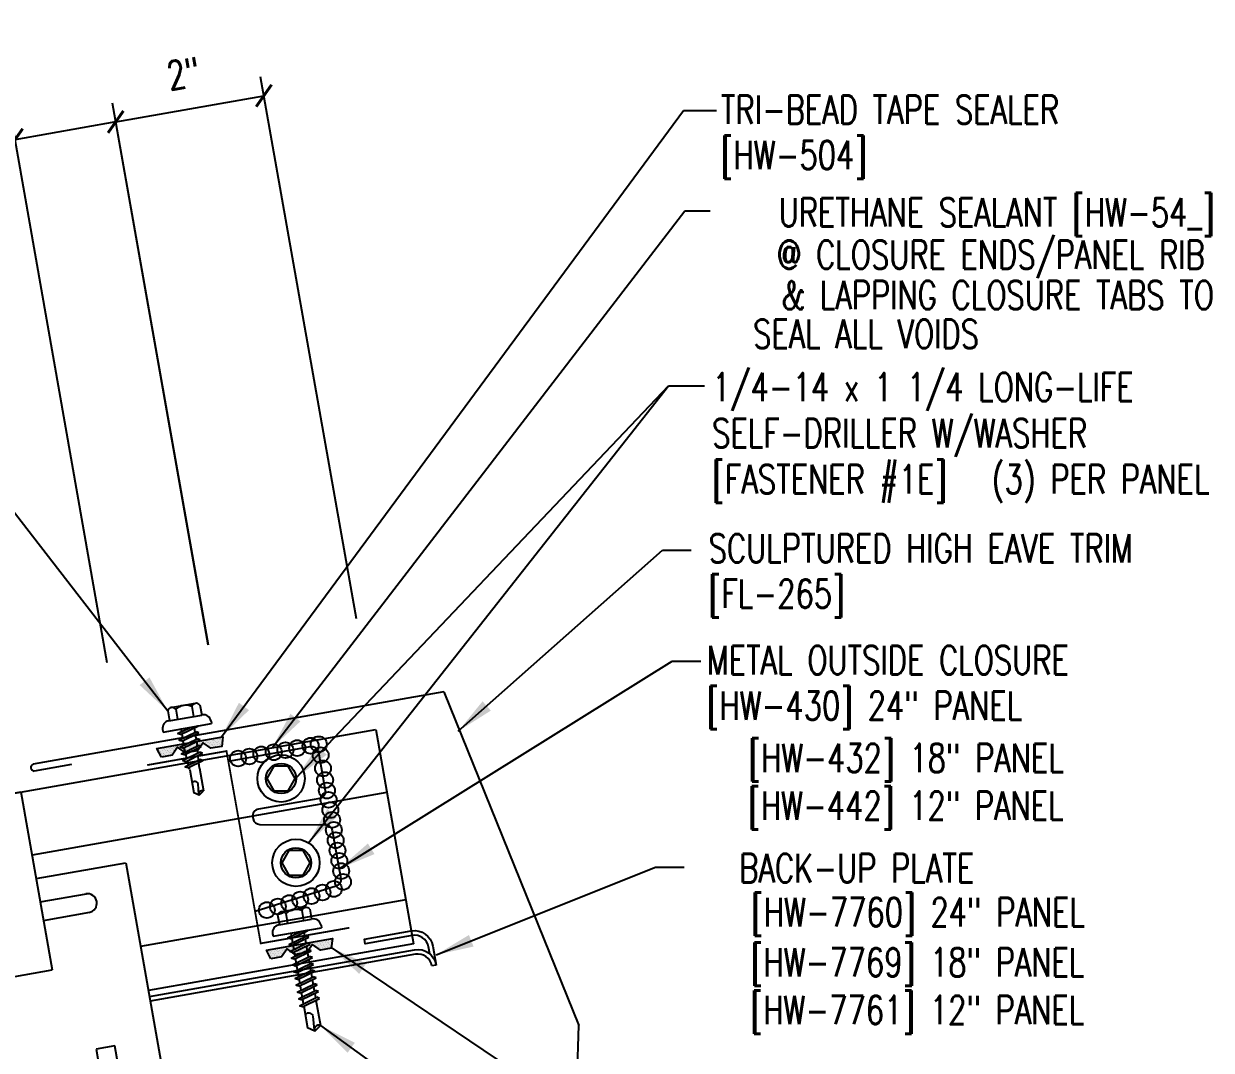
# Model space of a CAD drawing. Header units: inches. Extents: x 5 to 39, y 5.1 to 37.4.
# Drawn here: x 21.93 to 37.58, y 23.89 to 37.43 of the extents above; entities that cross this region are included whole.
import ezdxf
from ezdxf.enums import TextEntityAlignment as Align

# ---------------------------------------------------------------- set-up
doc = ezdxf.new("R2010")
doc.units = ezdxf.units.IN
doc.header["$MEASUREMENT"] = 0
for name, color, linetype in [('CLIP', 5, 'Continuous'), ('CLO', 3, 'Continuous'), ('DIM', 7, 'Continuous'), ('FASTENER', 9, 'Continuous'), ('PANEL', 11, 'Continuous'), ('STLA', 12, 'Continuous'), ('TAPE', 8, 'Continuous'), ('TEXT', 2, 'Continuous'), ('TRIM', 6, 'Continuous')]:
    doc.layers.add(name, color=color, linetype=linetype)
doc.styles.add('TEXT1', font='ROMANS.shx', dxfattribs={"width": 0.75, "height": 0.375})
doc.dimstyles.new('DETAIL', dxfattribs={"dimscale": 4, "dimtxt": 0.09375, "dimasz": 0.0625, "dimexe": 0.0625, "dimexo": 0.125, "dimgap": 0.0625, "dimtad": 1, "dimdec": 4, "dimzin": 3, "dimdsep": 46, "dimlunit": 4, "dimtxsty": 'TEXT1', "dimblk": 'ARCHTICK', "dimcen": 0.0625, "dimclrd": 7, "dimclre": 7, "dimclrt": 2, "dimadec": 0, "dimazin": 0, "dimtfac": 0.59375, "dimtdec": 4, "dimtmove": 0, "dimatfit": 3, "dimfxl": 0, "dimtolj": 1, "dimtzin": 3, "dimarcsym": 0})
doc.dimstyles.new('DETAIL$7', dxfattribs={"dimscale": 4, "dimtxt": 0.09375, "dimasz": 0.125, "dimexe": 0.0625, "dimexo": 0.125, "dimgap": 0.0625, "dimtad": 1, "dimdec": 4, "dimzin": 3, "dimdsep": 46, "dimlunit": 4, "dimtxsty": 'TEXT1', "dimblk": 'ARCHTICK', "dimcen": 0.0625, "dimclrd": 7, "dimclre": 7, "dimclrt": 2, "dimadec": 0, "dimazin": 0, "dimtfac": 0.59375, "dimtdec": 4, "dimtmove": 0, "dimatfit": 3, "dimfxl": 0, "dimfrac": 2, "dimtolj": 1, "dimtzin": 3, "dimarcsym": 0})

# ---------------------------------------------------------------- blocks, each defined once
blk = doc.blocks.new('*X4')
at = {"color": 0}
for p, q in [((-0.434, 0.135), (-0.434, 0.135)), ((-0.434, 0.123), (-0.434, 0.123)), ((-0.422, 0.141), (-0.422, 0.141)), ((-0.422, 0.129), (-0.422, 0.129)), ((-0.422, 0.117), (-0.422, 0.117)), ((-0.422, 0.105), (-0.422, 0.105)), ((-0.422, 0.094), (-0.422, 0.094)), ((-0.422, 0.082), (-0.422, 0.082)), ((-0.41, 0.135), (-0.41, 0.135)), ((-0.41, 0.123), (-0.41, 0.123)), ((-0.41, 0.111), (-0.41, 0.111)), ((-0.41, 0.1), (-0.41, 0.1)), ((-0.41, 0.088), (-0.41, 0.088)), ((-0.41, 0.076), (-0.41, 0.076)), ((-0.41, 0.064), (-0.41, 0.064)), ((-0.41, 0.053), (-0.41, 0.053)), ((-0.41, 0.041), (-0.41, 0.041)), ((-0.398, 0.141), (-0.398, 0.141)), ((-0.398, 0.129), (-0.398, 0.129)), ((-0.398, 0.117), (-0.398, 0.117)), ((-0.398, 0.105), (-0.398, 0.105)), ((-0.398, 0.094), (-0.398, 0.094)), ((-0.398, 0.082), (-0.398, 0.082)), ((-0.398, 0.07), (-0.398, 0.07)), ((-0.398, 0.059), (-0.398, 0.059)), ((-0.398, 0.047), (-0.398, 0.047)), ((-0.398, 0.035), (-0.398, 0.035)), ((-0.398, 0.023), (-0.398, 0.023)), ((-0.387, 0.135), (-0.387, 0.135)), ((-0.387, 0.123), (-0.387, 0.123)), ((-0.387, 0.111), (-0.387, 0.111)), ((-0.387, 0.1), (-0.387, 0.1)), ((-0.387, 0.088), (-0.387, 0.088)), ((-0.387, 0.076), (-0.387, 0.076)), ((-0.387, 0.064), (-0.387, 0.064)), ((-0.387, 0.053), (-0.387, 0.053)), ((-0.387, 0.041), (-0.387, 0.041)), ((-0.387, 0.029), (-0.387, 0.029)), ((-0.375, 0.141), (-0.375, 0.141)), ((-0.375, 0.129), (-0.375, 0.129)), ((-0.375, 0.117), (-0.375, 0.117)), ((-0.375, 0.105), (-0.375, 0.105)), ((-0.375, 0.094), (-0.375, 0.094)), ((-0.375, 0.082), (-0.375, 0.082)), ((-0.375, 0.07), (-0.375, 0.07)), ((-0.375, 0.059), (-0.375, 0.059)), ((-0.375, 0.047), (-0.375, 0.047)), ((-0.375, 0.035), (-0.375, 0.035)), ((-0.375, 0.023), (-0.375, 0.023)), ((-0.363, 0.135), (-0.363, 0.135)), ((-0.363, 0.123), (-0.363, 0.123)), ((-0.363, 0.111), (-0.363, 0.111)), ((-0.363, 0.1), (-0.363, 0.1)), ((-0.363, 0.088), (-0.363, 0.088)), ((-0.363, 0.076), (-0.363, 0.076)), ((-0.363, 0.064), (-0.363, 0.064)), ((-0.363, 0.053), (-0.363, 0.053)), ((-0.363, 0.041), (-0.363, 0.041)), ((-0.363, 0.029), (-0.363, 0.029)), ((-0.352, 0.141), (-0.352, 0.141)), ((-0.352, 0.129), (-0.352, 0.129)), ((-0.352, 0.117), (-0.352, 0.117)), ((-0.352, 0.105), (-0.352, 0.105)), ((-0.352, 0.094), (-0.352, 0.094)), ((-0.352, 0.082), (-0.352, 0.082)), ((-0.352, 0.07), (-0.352, 0.07)), ((-0.352, 0.059), (-0.352, 0.059)), ((-0.352, 0.047), (-0.352, 0.047)), ((-0.352, 0.035), (-0.352, 0.035)), ((-0.352, 0.023), (-0.352, 0.023)), ((-0.34, 0.135), (-0.34, 0.135)), ((-0.34, 0.123), (-0.34, 0.123)), ((-0.34, 0.111), (-0.34, 0.111)), ((-0.34, 0.1), (-0.34, 0.1)), ((-0.34, 0.088), (-0.34, 0.088)), ((-0.34, 0.076), (-0.34, 0.076)), ((-0.34, 0.064), (-0.34, 0.064)), ((-0.34, 0.053), (-0.34, 0.053)), ((-0.34, 0.041), (-0.34, 0.041)), ((-0.34, 0.029), (-0.34, 0.029)), ((-0.328, 0.141), (-0.328, 0.141)), ((-0.328, 0.129), (-0.328, 0.129)), ((-0.328, 0.117), (-0.328, 0.117)), ((-0.328, 0.105), (-0.328, 0.105)), ((-0.328, 0.094), (-0.328, 0.094)), ((-0.328, 0.082), (-0.328, 0.082)), ((-0.328, 0.07), (-0.328, 0.07)), ((-0.328, 0.059), (-0.328, 0.059)), ((-0.328, 0.047), (-0.328, 0.047)), ((-0.328, 0.035), (-0.328, 0.035)), ((-0.328, 0.023), (-0.328, 0.023)), ((-0.316, 0.135), (-0.316, 0.135)), ((-0.316, 0.123), (-0.316, 0.123)), ((-0.316, 0.111), (-0.316, 0.111)), ((-0.316, 0.1), (-0.316, 0.1)), ((-0.316, 0.088), (-0.316, 0.088)), ((-0.316, 0.076), (-0.316, 0.076)), ((-0.316, 0.064), (-0.316, 0.064)), ((-0.316, 0.053), (-0.316, 0.053)), ((-0.316, 0.041), (-0.316, 0.041)), ((-0.316, 0.029), (-0.316, 0.029)), ((-0.305, 0.141), (-0.305, 0.141)), ((-0.305, 0.129), (-0.305, 0.129)), ((-0.305, 0.117), (-0.305, 0.117)), ((-0.305, 0.105), (-0.305, 0.105)), ((-0.305, 0.094), (-0.305, 0.094)), ((-0.305, 0.082), (-0.305, 0.082)), ((-0.305, 0.07), (-0.305, 0.07)), ((-0.305, 0.059), (-0.305, 0.059)), ((-0.305, 0.047), (-0.305, 0.047)), ((-0.305, 0.035), (-0.305, 0.035)), ((-0.305, 0.023), (-0.305, 0.023)), ((-0.293, 0.135), (-0.293, 0.135)), ((-0.293, 0.123), (-0.293, 0.123)), ((-0.293, 0.111), (-0.293, 0.111)), ((-0.293, 0.1), (-0.293, 0.1)), ((-0.293, 0.088), (-0.293, 0.088)), ((-0.293, 0.076), (-0.293, 0.076)), ((-0.293, 0.064), (-0.293, 0.064)), ((-0.293, 0.053), (-0.293, 0.053)), ((-0.293, 0.041), (-0.293, 0.041)), ((-0.293, 0.029), (-0.293, 0.029)), ((-0.281, 0.141), (-0.281, 0.141)), ((-0.281, 0.129), (-0.281, 0.129)), ((-0.281, 0.117), (-0.281, 0.117)), ((-0.281, 0.105), (-0.281, 0.105)), ((-0.281, 0.094), (-0.281, 0.094)), ((-0.281, 0.082), (-0.281, 0.082)), ((-0.281, 0.07), (-0.281, 0.07)), ((-0.281, 0.059), (-0.281, 0.059)), ((-0.281, 0.047), (-0.281, 0.047)), ((-0.281, 0.035), (-0.281, 0.035)), ((-0.281, 0.023), (-0.281, 0.023)), ((-0.27, 0.135), (-0.27, 0.135)), ((-0.27, 0.123), (-0.27, 0.123)), ((-0.27, 0.111), (-0.27, 0.111)), ((-0.27, 0.1), (-0.27, 0.1)), ((-0.27, 0.088), (-0.27, 0.088)), ((-0.27, 0.076), (-0.27, 0.076)), ((-0.27, 0.064), (-0.27, 0.064)), ((-0.27, 0.053), (-0.27, 0.053)), ((-0.27, 0.041), (-0.27, 0.041)), ((-0.27, 0.029), (-0.27, 0.029)), ((-0.258, 0.141), (-0.258, 0.141)), ((-0.258, 0.129), (-0.258, 0.129)), ((-0.258, 0.117), (-0.258, 0.117)), ((-0.258, 0.105), (-0.258, 0.105)), ((-0.258, 0.094), (-0.258, 0.094)), ((-0.258, 0.082), (-0.258, 0.082)), ((-0.258, 0.07), (-0.258, 0.07)), ((-0.258, 0.059), (-0.258, 0.059)), ((-0.258, 0.047), (-0.258, 0.047)), ((-0.258, 0.035), (-0.258, 0.035)), ((-0.258, 0.023), (-0.258, 0.023)), ((-0.246, 0.135), (-0.246, 0.135)), ((-0.246, 0.123), (-0.246, 0.123)), ((-0.246, 0.111), (-0.246, 0.111)), ((-0.246, 0.1), (-0.246, 0.1)), ((-0.246, 0.088), (-0.246, 0.088)), ((-0.246, 0.076), (-0.246, 0.076)), ((-0.246, 0.064), (-0.246, 0.064)), ((-0.246, 0.053), (-0.246, 0.053)), ((-0.246, 0.041), (-0.246, 0.041)), ((-0.234, 0.141), (-0.234, 0.141)), ((-0.234, 0.129), (-0.234, 0.129)), ((-0.234, 0.117), (-0.234, 0.117)), ((-0.234, 0.105), (-0.234, 0.105)), ((-0.234, 0.094), (-0.234, 0.094)), ((-0.234, 0.082), (-0.234, 0.082)), ((-0.234, 0.07), (-0.234, 0.07)), ((-0.234, 0.059), (-0.234, 0.059)), ((-0.234, 0.047), (-0.234, 0.047)), ((-0.223, 0.135), (-0.223, 0.135)), ((-0.223, 0.123), (-0.223, 0.123)), ((-0.223, 0.111), (-0.223, 0.111)), ((-0.223, 0.1), (-0.223, 0.1)), ((-0.223, 0.088), (-0.223, 0.088)), ((-0.223, 0.076), (-0.223, 0.076)), ((-0.223, 0.064), (-0.223, 0.064)), ((-0.211, 0.141), (-0.211, 0.141)), ((-0.211, 0.129), (-0.211, 0.129)), ((-0.211, 0.117), (-0.211, 0.117)), ((-0.211, 0.105), (-0.211, 0.105)), ((-0.211, 0.094), (-0.211, 0.094)), ((-0.211, 0.082), (-0.211, 0.082)), ((-0.211, 0.07), (-0.211, 0.07)), ((-0.199, 0.135), (-0.199, 0.135)), ((-0.199, 0.123), (-0.199, 0.123)), ((-0.199, 0.111), (-0.199, 0.111)), ((-0.199, 0.1), (-0.199, 0.1)), ((-0.199, 0.088), (-0.199, 0.088)), ((-0.188, 0.141), (-0.188, 0.141)), ((-0.188, 0.129), (-0.188, 0.129)), ((-0.188, 0.117), (-0.188, 0.117)), ((-0.188, 0.105), (-0.188, 0.105)), ((-0.188, 0.094), (-0.188, 0.094)), ((-0.176, 0.135), (-0.176, 0.135)), ((-0.176, 0.123), (-0.176, 0.123)), ((-0.176, 0.111), (-0.176, 0.111)), ((-0.164, 0.141), (-0.164, 0.141)), ((-0.164, 0.129), (-0.164, 0.129)), ((-0.164, 0.117), (-0.164, 0.117)), ((-0.164, 0.105), (-0.164, 0.105)), ((-0.152, 0.135), (-0.152, 0.135)), ((-0.152, 0.123), (-0.152, 0.123)), ((-0.152, 0.111), (-0.152, 0.111)), ((-0.152, 0.1), (-0.152, 0.1)), ((-0.141, 0.141), (-0.141, 0.141)), ((-0.141, 0.129), (-0.141, 0.129)), ((-0.141, 0.117), (-0.141, 0.117)), ((-0.141, 0.105), (-0.141, 0.105)), ((-0.141, 0.094), (-0.141, 0.094)), ((-0.141, 0.082), (-0.141, 0.082)), ((-0.129, 0.135), (-0.129, 0.135)), ((-0.129, 0.123), (-0.129, 0.123)), ((-0.129, 0.111), (-0.129, 0.111)), ((-0.129, 0.1), (-0.129, 0.1)), ((-0.129, 0.088), (-0.129, 0.088)), ((-0.129, 0.076), (-0.129, 0.076)), ((-0.117, 0.141), (-0.117, 0.141)), ((-0.117, 0.129), (-0.117, 0.129)), ((-0.117, 0.117), (-0.117, 0.117)), ((-0.117, 0.105), (-0.117, 0.105)), ((-0.117, 0.094), (-0.117, 0.094)), ((-0.117, 0.082), (-0.117, 0.082)), ((-0.117, 0.07), (-0.117, 0.07)), ((-0.117, 0.059), (-0.117, 0.059)), ((-0.105, 0.135), (-0.105, 0.135)), ((-0.105, 0.123), (-0.105, 0.123)), ((-0.105, 0.111), (-0.105, 0.111)), ((-0.105, 0.1), (-0.105, 0.1)), ((-0.105, 0.088), (-0.105, 0.088)), ((-0.105, 0.076), (-0.105, 0.076)), ((-0.105, 0.064), (-0.105, 0.064)), ((-0.105, 0.053), (-0.105, 0.053)), ((-0.094, 0.141), (-0.094, 0.141)), ((-0.094, 0.129), (-0.094, 0.129)), ((-0.094, 0.117), (-0.094, 0.117)), ((-0.094, 0.105), (-0.094, 0.105)), ((-0.094, 0.094), (-0.094, 0.094)), ((-0.094, 0.082), (-0.094, 0.082)), ((-0.094, 0.07), (-0.094, 0.07)), ((-0.094, 0.059), (-0.094, 0.059)), ((-0.094, 0.047), (-0.094, 0.047)), ((-0.094, 0.035), (-0.094, 0.035)), ((-0.082, 0.135), (-0.082, 0.135)), ((-0.082, 0.123), (-0.082, 0.123)), ((-0.082, 0.111), (-0.082, 0.111)), ((-0.082, 0.1), (-0.082, 0.1)), ((-0.082, 0.088), (-0.082, 0.088)), ((-0.082, 0.076), (-0.082, 0.076)), ((-0.082, 0.064), (-0.082, 0.064)), ((-0.082, 0.053), (-0.082, 0.053)), ((-0.082, 0.041), (-0.082, 0.041)), ((-0.082, 0.029), (-0.082, 0.029)), ((-0.07, 0.141), (-0.07, 0.141)), ((-0.07, 0.129), (-0.07, 0.129)), ((-0.07, 0.117), (-0.07, 0.117)), ((-0.07, 0.105), (-0.07, 0.105)), ((-0.07, 0.094), (-0.07, 0.094)), ((-0.07, 0.082), (-0.07, 0.082)), ((-0.07, 0.07), (-0.07, 0.07)), ((-0.07, 0.059), (-0.07, 0.059)), ((-0.07, 0.047), (-0.07, 0.047)), ((-0.07, 0.035), (-0.07, 0.035)), ((-0.07, 0.023), (-0.07, 0.023)), ((-0.059, 0.135), (-0.059, 0.135)), ((-0.059, 0.123), (-0.059, 0.123)), ((-0.059, 0.111), (-0.059, 0.111)), ((-0.059, 0.1), (-0.059, 0.1)), ((-0.059, 0.088), (-0.059, 0.088)), ((-0.059, 0.076), (-0.059, 0.076)), ((-0.059, 0.064), (-0.059, 0.064)), ((-0.059, 0.053), (-0.059, 0.053)), ((-0.059, 0.041), (-0.059, 0.041)), ((-0.059, 0.029), (-0.059, 0.029)), ((-0.047, 0.141), (-0.047, 0.141)), ((-0.047, 0.129), (-0.047, 0.129)), ((-0.047, 0.117), (-0.047, 0.117)), ((-0.047, 0.105), (-0.047, 0.105)), ((-0.047, 0.094), (-0.047, 0.094)), ((-0.047, 0.082), (-0.047, 0.082)), ((-0.047, 0.07), (-0.047, 0.07)), ((-0.047, 0.059), (-0.047, 0.059)), ((-0.047, 0.047), (-0.047, 0.047)), ((-0.047, 0.035), (-0.047, 0.035)), ((-0.047, 0.023), (-0.047, 0.023)), ((-0.035, 0.135), (-0.035, 0.135)), ((-0.035, 0.123), (-0.035, 0.123)), ((-0.035, 0.111), (-0.035, 0.111)), ((-0.035, 0.1), (-0.035, 0.1)), ((-0.035, 0.088), (-0.035, 0.088)), ((-0.035, 0.076), (-0.035, 0.076)), ((-0.035, 0.064), (-0.035, 0.064)), ((-0.035, 0.053), (-0.035, 0.053)), ((-0.035, 0.041), (-0.035, 0.041)), ((-0.035, 0.029), (-0.035, 0.029)), ((-0.023, 0.141), (-0.023, 0.141)), ((-0.023, 0.129), (-0.023, 0.129)), ((-0.023, 0.117), (-0.023, 0.117)), ((-0.023, 0.105), (-0.023, 0.105)), ((-0.023, 0.094), (-0.023, 0.094)), ((-0.023, 0.082), (-0.023, 0.082)), ((-0.023, 0.07), (-0.023, 0.07)), ((-0.023, 0.059), (-0.023, 0.059)), ((-0.023, 0.047), (-0.023, 0.047)), ((-0.023, 0.035), (-0.023, 0.035)), ((-0.023, 0.023), (-0.023, 0.023)), ((-0.012, 0.135), (-0.012, 0.135)), ((-0.012, 0.123), (-0.012, 0.123)), ((-0.012, 0.111), (-0.012, 0.111)), ((-0.012, 0.1), (-0.012, 0.1)), ((-0.012, 0.088), (-0.012, 0.088)), ((-0.012, 0.076), (-0.012, 0.076)), ((-0.012, 0.064), (-0.012, 0.064)), ((-0.012, 0.053), (-0.012, 0.053)), ((-0.012, 0.041), (-0.012, 0.041)), ((-0.012, 0.029), (-0.012, 0.029)), ((0, 0.141), (0, 0.141)), ((0, 0.129), (0, 0.129)), ((0, 0.117), (0, 0.117)), ((0, 0.105), (0, 0.105)), ((0, 0.094), (0, 0.094)), ((0, 0.082), (0, 0.082)), ((0, 0.07), (0, 0.07)), ((0, 0.059), (0, 0.059)), ((0, 0.047), (0, 0.047)), ((0, 0.035), (0, 0.035)), ((0, 0.023), (0, 0.023)), ((0.012, 0.135), (0.012, 0.135)), ((0.012, 0.123), (0.012, 0.123)), ((0.012, 0.111), (0.012, 0.111)), ((0.012, 0.1), (0.012, 0.1)), ((0.012, 0.088), (0.012, 0.088)), ((0.012, 0.076), (0.012, 0.076)), ((0.012, 0.064), (0.012, 0.064)), ((0.012, 0.053), (0.012, 0.053)), ((0.012, 0.041), (0.012, 0.041)), ((0.012, 0.029), (0.012, 0.029)), ((0.023, 0.141), (0.023, 0.141)), ((0.023, 0.129), (0.023, 0.129)), ((0.023, 0.117), (0.023, 0.117)), ((0.023, 0.105), (0.023, 0.105)), ((0.023, 0.094), (0.023, 0.094)), ((0.023, 0.082), (0.023, 0.082)), ((0.023, 0.07), (0.023, 0.07)), ((0.023, 0.059), (0.023, 0.059)), ((0.023, 0.047), (0.023, 0.047)), ((0.023, 0.035), (0.023, 0.035)), ((0.023, 0.023), (0.023, 0.023)), ((0.035, 0.135), (0.035, 0.135)), ((0.035, 0.123), (0.035, 0.123)), ((0.035, 0.111), (0.035, 0.111)), ((0.035, 0.1), (0.035, 0.1)), ((0.035, 0.088), (0.035, 0.088)), ((0.035, 0.076), (0.035, 0.076)), ((0.035, 0.064), (0.035, 0.064)), ((0.035, 0.053), (0.035, 0.053)), ((0.035, 0.041), (0.035, 0.041)), ((0.035, 0.029), (0.035, 0.029)), ((0.047, 0.141), (0.047, 0.141)), ((0.047, 0.129), (0.047, 0.129)), ((0.047, 0.117), (0.047, 0.117)), ((0.047, 0.105), (0.047, 0.105)), ((0.047, 0.094), (0.047, 0.094)), ((0.047, 0.082), (0.047, 0.082)), ((0.047, 0.07), (0.047, 0.07)), ((0.047, 0.059), (0.047, 0.059)), ((0.047, 0.047), (0.047, 0.047)), ((0.047, 0.035), (0.047, 0.035)), ((0.047, 0.023), (0.047, 0.023)), ((0.059, 0.135), (0.059, 0.135)), ((0.059, 0.123), (0.059, 0.123)), ((0.059, 0.111), (0.059, 0.111)), ((0.059, 0.1), (0.059, 0.1)), ((0.059, 0.088), (0.059, 0.088)), ((0.059, 0.076), (0.059, 0.076)), ((0.059, 0.064), (0.059, 0.064)), ((0.059, 0.053), (0.059, 0.053)), ((0.059, 0.041), (0.059, 0.041)), ((0.059, 0.029), (0.059, 0.029)), ((0.07, 0.141), (0.07, 0.141)), ((0.07, 0.129), (0.07, 0.129)), ((0.07, 0.117), (0.07, 0.117)), ((0.07, 0.105), (0.07, 0.105)), ((0.07, 0.094), (0.07, 0.094)), ((0.07, 0.082), (0.07, 0.082)), ((0.07, 0.07), (0.07, 0.07)), ((0.07, 0.059), (0.07, 0.059)), ((0.07, 0.047), (0.07, 0.047)), ((0.07, 0.035), (0.07, 0.035)), ((0.07, 0.023), (0.07, 0.023)), ((0.082, 0.135), (0.082, 0.135)), ((0.082, 0.123), (0.082, 0.123)), ((0.082, 0.111), (0.082, 0.111)), ((0.082, 0.1), (0.082, 0.1)), ((0.082, 0.088), (0.082, 0.088)), ((0.082, 0.076), (0.082, 0.076)), ((0.082, 0.064), (0.082, 0.064)), ((0.082, 0.053), (0.082, 0.053)), ((0.082, 0.041), (0.082, 0.041)), ((0.082, 0.029), (0.082, 0.029)), ((0.094, 0.141), (0.094, 0.141)), ((0.094, 0.129), (0.094, 0.129)), ((0.094, 0.117), (0.094, 0.117)), ((0.094, 0.105), (0.094, 0.105)), ((0.094, 0.094), (0.094, 0.094)), ((0.094, 0.082), (0.094, 0.082)), ((0.094, 0.07), (0.094, 0.07)), ((0.094, 0.059), (0.094, 0.059)), ((0.094, 0.047), (0.094, 0.047)), ((0.094, 0.035), (0.094, 0.035)), ((0.105, 0.135), (0.105, 0.135)), ((0.105, 0.123), (0.105, 0.123)), ((0.105, 0.111), (0.105, 0.111)), ((0.105, 0.1), (0.105, 0.1)), ((0.105, 0.088), (0.105, 0.088)), ((0.105, 0.076), (0.105, 0.076)), ((0.105, 0.064), (0.105, 0.064)), ((0.105, 0.053), (0.105, 0.053)), ((0.117, 0.141), (0.117, 0.141)), ((0.117, 0.129), (0.117, 0.129)), ((0.117, 0.117), (0.117, 0.117)), ((0.117, 0.105), (0.117, 0.105)), ((0.117, 0.094), (0.117, 0.094)), ((0.117, 0.082), (0.117, 0.082)), ((0.117, 0.07), (0.117, 0.07)), ((0.117, 0.059), (0.117, 0.059)), ((0.129, 0.135), (0.129, 0.135)), ((0.129, 0.123), (0.129, 0.123)), ((0.129, 0.111), (0.129, 0.111)), ((0.129, 0.1), (0.129, 0.1)), ((0.129, 0.088), (0.129, 0.088)), ((0.129, 0.076), (0.129, 0.076)), ((0.141, 0.141), (0.141, 0.141)), ((0.141, 0.129), (0.141, 0.129)), ((0.141, 0.117), (0.141, 0.117)), ((0.141, 0.105), (0.141, 0.105)), ((0.141, 0.094), (0.141, 0.094)), ((0.141, 0.082), (0.141, 0.082)), ((0.152, 0.135), (0.152, 0.135)), ((0.152, 0.123), (0.152, 0.123)), ((0.152, 0.111), (0.152, 0.111)), ((0.152, 0.1), (0.152, 0.1)), ((0.164, 0.141), (0.164, 0.141)), ((0.164, 0.129), (0.164, 0.129)), ((0.164, 0.117), (0.164, 0.117)), ((0.164, 0.105), (0.164, 0.105)), ((0.176, 0.135), (0.176, 0.135)), ((0.176, 0.123), (0.176, 0.123)), ((0.176, 0.111), (0.176, 0.111)), ((0.188, 0.141), (0.188, 0.141)), ((0.188, 0.129), (0.188, 0.129)), ((0.188, 0.117), (0.188, 0.117)), ((0.188, 0.105), (0.188, 0.105)), ((0.188, 0.094), (0.188, 0.094)), ((0.199, 0.135), (0.199, 0.135)), ((0.199, 0.123), (0.199, 0.123)), ((0.199, 0.111), (0.199, 0.111)), ((0.199, 0.1), (0.199, 0.1)), ((0.199, 0.088), (0.199, 0.088)), ((0.211, 0.141), (0.211, 0.141)), ((0.211, 0.129), (0.211, 0.129)), ((0.211, 0.117), (0.211, 0.117)), ((0.211, 0.105), (0.211, 0.105)), ((0.211, 0.094), (0.211, 0.094)), ((0.211, 0.082), (0.211, 0.082)), ((0.211, 0.07), (0.211, 0.07)), ((0.223, 0.135), (0.223, 0.135)), ((0.223, 0.123), (0.223, 0.123)), ((0.223, 0.111), (0.223, 0.111)), ((0.223, 0.1), (0.223, 0.1)), ((0.223, 0.088), (0.223, 0.088)), ((0.223, 0.076), (0.223, 0.076)), ((0.223, 0.064), (0.223, 0.064)), ((0.234, 0.141), (0.234, 0.141)), ((0.234, 0.129), (0.234, 0.129)), ((0.234, 0.117), (0.234, 0.117)), ((0.234, 0.105), (0.234, 0.105)), ((0.234, 0.094), (0.234, 0.094)), ((0.234, 0.082), (0.234, 0.082)), ((0.234, 0.07), (0.234, 0.07)), ((0.234, 0.059), (0.234, 0.059)), ((0.234, 0.047), (0.234, 0.047)), ((0.246, 0.135), (0.246, 0.135)), ((0.246, 0.123), (0.246, 0.123)), ((0.246, 0.111), (0.246, 0.111)), ((0.246, 0.1), (0.246, 0.1)), ((0.246, 0.088), (0.246, 0.088)), ((0.246, 0.076), (0.246, 0.076)), ((0.246, 0.064), (0.246, 0.064)), ((0.246, 0.053), (0.246, 0.053)), ((0.246, 0.041), (0.246, 0.041)), ((0.258, 0.141), (0.258, 0.141)), ((0.258, 0.129), (0.258, 0.129)), ((0.258, 0.117), (0.258, 0.117)), ((0.258, 0.105), (0.258, 0.105)), ((0.258, 0.094), (0.258, 0.094)), ((0.258, 0.082), (0.258, 0.082)), ((0.258, 0.07), (0.258, 0.07)), ((0.258, 0.059), (0.258, 0.059)), ((0.258, 0.047), (0.258, 0.047)), ((0.258, 0.035), (0.258, 0.035)), ((0.258, 0.023), (0.258, 0.023)), ((0.27, 0.135), (0.27, 0.135)), ((0.27, 0.123), (0.27, 0.123)), ((0.27, 0.111), (0.27, 0.111)), ((0.27, 0.1), (0.27, 0.1)), ((0.27, 0.088), (0.27, 0.088)), ((0.27, 0.076), (0.27, 0.076)), ((0.27, 0.064), (0.27, 0.064)), ((0.27, 0.053), (0.27, 0.053)), ((0.27, 0.041), (0.27, 0.041)), ((0.27, 0.029), (0.27, 0.029)), ((0.281, 0.141), (0.281, 0.141)), ((0.281, 0.129), (0.281, 0.129)), ((0.281, 0.117), (0.281, 0.117)), ((0.281, 0.105), (0.281, 0.105)), ((0.281, 0.094), (0.281, 0.094)), ((0.281, 0.082), (0.281, 0.082)), ((0.281, 0.07), (0.281, 0.07)), ((0.281, 0.059), (0.281, 0.059)), ((0.281, 0.047), (0.281, 0.047)), ((0.281, 0.035), (0.281, 0.035)), ((0.281, 0.023), (0.281, 0.023)), ((0.293, 0.135), (0.293, 0.135)), ((0.293, 0.123), (0.293, 0.123)), ((0.293, 0.111), (0.293, 0.111)), ((0.293, 0.1), (0.293, 0.1)), ((0.293, 0.088), (0.293, 0.088)), ((0.293, 0.076), (0.293, 0.076)), ((0.293, 0.064), (0.293, 0.064)), ((0.293, 0.053), (0.293, 0.053)), ((0.293, 0.041), (0.293, 0.041)), ((0.293, 0.029), (0.293, 0.029)), ((0.305, 0.141), (0.305, 0.141)), ((0.305, 0.129), (0.305, 0.129)), ((0.305, 0.117), (0.305, 0.117)), ((0.305, 0.105), (0.305, 0.105)), ((0.305, 0.094), (0.305, 0.094)), ((0.305, 0.082), (0.305, 0.082)), ((0.305, 0.07), (0.305, 0.07)), ((0.305, 0.059), (0.305, 0.059)), ((0.305, 0.047), (0.305, 0.047)), ((0.305, 0.035), (0.305, 0.035)), ((0.305, 0.023), (0.305, 0.023)), ((0.316, 0.135), (0.316, 0.135)), ((0.316, 0.123), (0.316, 0.123)), ((0.316, 0.111), (0.316, 0.111)), ((0.316, 0.1), (0.316, 0.1)), ((0.316, 0.088), (0.316, 0.088)), ((0.316, 0.076), (0.316, 0.076)), ((0.316, 0.064), (0.316, 0.064)), ((0.316, 0.053), (0.316, 0.053)), ((0.316, 0.041), (0.316, 0.041)), ((0.316, 0.029), (0.316, 0.029)), ((0.328, 0.141), (0.328, 0.141)), ((0.328, 0.129), (0.328, 0.129)), ((0.328, 0.117), (0.328, 0.117)), ((0.328, 0.105), (0.328, 0.105)), ((0.328, 0.094), (0.328, 0.094)), ((0.328, 0.082), (0.328, 0.082)), ((0.328, 0.07), (0.328, 0.07)), ((0.328, 0.059), (0.328, 0.059)), ((0.328, 0.047), (0.328, 0.047)), ((0.328, 0.035), (0.328, 0.035)), ((0.328, 0.023), (0.328, 0.023)), ((0.34, 0.135), (0.34, 0.135)), ((0.34, 0.123), (0.34, 0.123)), ((0.34, 0.111), (0.34, 0.111)), ((0.34, 0.1), (0.34, 0.1)), ((0.34, 0.088), (0.34, 0.088)), ((0.34, 0.076), (0.34, 0.076)), ((0.34, 0.064), (0.34, 0.064)), ((0.34, 0.053), (0.34, 0.053)), ((0.34, 0.041), (0.34, 0.041)), ((0.34, 0.029), (0.34, 0.029)), ((0.352, 0.141), (0.352, 0.141)), ((0.352, 0.129), (0.352, 0.129)), ((0.352, 0.117), (0.352, 0.117)), ((0.352, 0.105), (0.352, 0.105)), ((0.352, 0.094), (0.352, 0.094)), ((0.352, 0.082), (0.352, 0.082)), ((0.352, 0.07), (0.352, 0.07)), ((0.352, 0.059), (0.352, 0.059)), ((0.352, 0.047), (0.352, 0.047)), ((0.352, 0.035), (0.352, 0.035)), ((0.352, 0.023), (0.352, 0.023)), ((0.363, 0.135), (0.363, 0.135)), ((0.363, 0.123), (0.363, 0.123)), ((0.363, 0.111), (0.363, 0.111)), ((0.363, 0.1), (0.363, 0.1)), ((0.363, 0.088), (0.363, 0.088)), ((0.363, 0.076), (0.363, 0.076)), ((0.363, 0.064), (0.363, 0.064)), ((0.363, 0.053), (0.363, 0.053)), ((0.363, 0.041), (0.363, 0.041)), ((0.363, 0.029), (0.363, 0.029)), ((0.375, 0.141), (0.375, 0.141)), ((0.375, 0.129), (0.375, 0.129)), ((0.375, 0.117), (0.375, 0.117)), ((0.375, 0.105), (0.375, 0.105)), ((0.375, 0.094), (0.375, 0.094)), ((0.375, 0.082), (0.375, 0.082)), ((0.375, 0.07), (0.375, 0.07)), ((0.375, 0.059), (0.375, 0.059)), ((0.375, 0.047), (0.375, 0.047)), ((0.375, 0.035), (0.375, 0.035)), ((0.375, 0.023), (0.375, 0.023)), ((0.387, 0.135), (0.387, 0.135)), ((0.387, 0.123), (0.387, 0.123)), ((0.387, 0.111), (0.387, 0.111)), ((0.387, 0.1), (0.387, 0.1)), ((0.387, 0.088), (0.387, 0.088)), ((0.387, 0.076), (0.387, 0.076)), ((0.387, 0.064), (0.387, 0.064)), ((0.387, 0.053), (0.387, 0.053)), ((0.387, 0.041), (0.387, 0.041)), ((0.387, 0.029), (0.387, 0.029)), ((0.398, 0.141), (0.398, 0.141)), ((0.398, 0.129), (0.398, 0.129)), ((0.398, 0.117), (0.398, 0.117)), ((0.398, 0.105), (0.398, 0.105)), ((0.398, 0.094), (0.398, 0.094)), ((0.398, 0.082), (0.398, 0.082)), ((0.398, 0.07), (0.398, 0.07)), ((0.398, 0.059), (0.398, 0.059)), ((0.398, 0.047), (0.398, 0.047)), ((0.398, 0.035), (0.398, 0.035)), ((0.398, 0.023), (0.398, 0.023)), ((0.41, 0.135), (0.41, 0.135)), ((0.41, 0.123), (0.41, 0.123)), ((0.41, 0.111), (0.41, 0.111)), ((0.41, 0.1), (0.41, 0.1)), ((0.41, 0.088), (0.41, 0.088)), ((0.41, 0.076), (0.41, 0.076)), ((0.41, 0.064), (0.41, 0.064)), ((0.41, 0.053), (0.41, 0.053)), ((0.41, 0.041), (0.41, 0.041)), ((0.422, 0.141), (0.422, 0.141)), ((0.422, 0.129), (0.422, 0.129)), ((0.422, 0.117), (0.422, 0.117)), ((0.422, 0.105), (0.422, 0.105)), ((0.422, 0.094), (0.422, 0.094)), ((0.422, 0.082), (0.422, 0.082)), ((0.434, 0.135), (0.434, 0.135)), ((0.434, 0.123), (0.434, 0.123))]:
    blk.add_line(p, q, dxfattribs=at)
blk = doc.blocks.new('MB_DBTAP')
at = {"layer": 'TAPE', "color": 9}
blk.add_lwpolyline([(-0.403, 0.018), (-0.442, 0.141), (0.442, 0.141), (0.403, 0.018), (0.26, 0.018), (0.17, 0.109), (0.079, 0.018), (0, 0.018), (-0.079, 0.018), (-0.17, 0.109), (-0.26, 0.018)], close=True, dxfattribs=at)
at = {"layer": 'TAPE', "color": 251}
blk.add_blockref('*X4', (0, 0), dxfattribs=at)
blk = doc.blocks.new('MB_DW4')
at = {"layer": 'FASTENER'}
for p, q in [((-0.163, 0.337), (0.159, 0.337)), ((-0.226, 0.171), (0.214, 0.171)), ((-0.217, 0.305), (-0.217, 0.171)), ((-0.108, 0.305), (-0.108, 0.171)), ((0.105, 0.305), (0.105, 0.171)), ((0.214, 0.305), (0.214, 0.171)), ((-0.326, 0.071), (-0.326, 0.037)), ((-0.326, 0.037), (0.322, 0.037)), ((-0.141, -0.014), (0.037, 0.037)), ((-0.105, -0.034), (0.137, 0.035)), ((-0.088, 0.037), (-0.088, 0.001)), ((-0.088, 0.037), (0.085, 0.037)), ((0.085, 0.037), (0.134, 0.037)), ((0.085, 0.02), (0.085, -0.041)), ((0.137, 0.035), (0.134, 0.037)), ((0.322, 0.071), (0.322, 0.037)), ((-0.105, -0.034), (-0.141, -0.014)), ((-0.141, -0.105), (0.102, -0.036)), ((-0.105, -0.125), (-0.141, -0.105)), ((-0.141, -0.196), (0.102, -0.127)), ((-0.105, -0.125), (0.137, -0.056)), ((-0.105, -0.216), (0.137, -0.147)), ((-0.088, -0.029), (-0.088, -0.09)), ((-0.088, -0.12), (-0.088, -0.181)), ((0.085, -0.071), (0.085, -0.131)), ((0.137, -0.056), (0.102, -0.036)), ((0.137, -0.147), (0.102, -0.127)), ((-0.105, -0.216), (-0.141, -0.196)), ((-0.141, -0.287), (0.102, -0.217)), ((-0.105, -0.307), (-0.141, -0.287)), ((-0.141, -0.378), (0.102, -0.308)), ((-0.105, -0.307), (0.137, -0.238)), ((-0.084, -0.27), (-0.088, -0.211)), ((-0.078, -0.36), (-0.082, -0.3)), ((0.077, -0.315), (0.082, -0.253)), ((0.084, -0.223), (0.085, -0.211)), ((0.085, -0.162), (0.085, -0.211)), ((0.137, -0.238), (0.102, -0.217)), ((0.137, -0.328), (0.102, -0.308)), ((-0.105, -0.398), (-0.141, -0.378)), ((-0.122, -0.463), (0.089, -0.403)), ((-0.086, -0.483), (-0.122, -0.463)), ((-0.105, -0.398), (0.137, -0.328)), ((-0.086, -0.483), (0.124, -0.423)), ((-0.071, -0.449), (-0.075, -0.389)), ((0.063, -0.515), (0.068, -0.439)), ((0.071, -0.408), (0.075, -0.346)), ((0.124, -0.423), (0.089, -0.403)), ((-0.066, -0.516), (-0.069, -0.478)), ((-0.066, -0.516), (-0.066, -0.82)), ((0.063, -0.516), (0.063, -0.82)), ((-0.003, -0.854), (0.009, -0.714)), ((-0.002, -0.866), (-0.066, -0.82)), ((-0.002, -0.866), (0.063, -0.82))]:
    blk.add_line(p, q, dxfattribs=at)
for centre, radius, start, end in [((-0.163, 0.274), 0.0628, 29.8754, 150.1246), ((-0.002, 0.141), 0.196, 56.9974, 123.0026), ((0.159, 0.274), 0.0628, 29.8754, 150.1246), ((-0.226, 0.071), 0.1, 90, 180), ((0.222, 0.071), 0.1, 0, 90), ((0.073, -0.516), 0.01, 175.9484, 180), ((-0.036, -0.723), 0.0461, 11.1445, 130.906), ((0.039, -0.855), 0.0422, 55.4585, 194.8454)]:
    blk.add_arc(centre, radius, start, end, dxfattribs=at)
blk = doc.blocks.new('MB_38W')
blk.add_lwpolyline([(-0.094, 0.162), (-0.188, 0), (-0.094, -0.162), (0.094, -0.162), (0.188, 0), (0.094, 0.162)], close=True)
for radius in [0.312, 0.199]:
    blk.add_circle((0, 0), radius)
blk = doc.blocks.new('_ArchTick')
at = {"color": 0, "linetype": 'ByBlock', "const_width": 0.15}
blk.add_lwpolyline([(-0.5, -0.5), (0.5, 0.5)], dxfattribs=at)
blk = doc.blocks.new('*D25')
at = {"layer": 'DEFPOINTS', "color": 0}
for p in [(25.095, 36.485), (26.404, 29.092), (24.452, 28.746)]:
    blk.add_point(p, dxfattribs=at)
at = {"layer": 'DIM', "color": 7, "lineweight": -2}
for p, q in [((26.317, 29.584), (25.051, 36.732)), ((23.142, 36.14), (25.095, 36.485)), ((24.364, 29.238), (23.099, 36.386))]:
    blk.add_line(p, q, dxfattribs=at)
at = {"layer": 'DIM', "color": 7, "lineweight": -2, "xscale": 0.25, "yscale": 0.25, "zscale": 0.25}
for p, rotation in [((25.095, 36.485), 10.04202363552963), ((23.142, 36.14), 190.0420236355296)]:
    blk.add_blockref('_ArchTick', p, dxfattribs=dict(at, rotation=rotation))
at = {"layer": 'DIM', "color": 2, "insert": (24.036, 36.779), "char_height": 0.375, "attachment_point": 5, "rotation": 10.042, "style": 'TEXT1'}
blk.add_mtext('\\A1;2"', dxfattribs=at)
blk = doc.blocks.new('A$C40D92978')
at = {"layer": 'CLO', "const_width": 0.0239}
blk.add_lwpolyline([(2.668, 0.22), (1.499, 0.014), (1.048, 2.551), (0.002, 2.366)], dxfattribs=at)
at = {"layer": 'CLO'}
blk.add_lwpolyline([(1.074, 2.419), (2.155, 2.61, -0.414214), (2.26, 2.537), (2.349, 2.031, -0.414214), (2.276, 1.927), (1.468, 1.784, 0.414214), (1.395, 1.68), (1.399, 1.658, 0.362577), (1.487, 1.584), (2.353, 1.579, -0.362577), (2.441, 1.505), (2.554, 0.869, -0.377256), (2.492, 0.768), (1.424, 0.435)], format="xyb", dxfattribs=at)
blk = doc.blocks.new('FZ7')
at = {"layer": 'FASTENER'}
for p, q in [((-0.161, 0.337), (0.161, 0.337)), ((-0.224, 0.171), (0.215, 0.171)), ((-0.215, 0.305), (-0.215, 0.171)), ((-0.107, 0.305), (-0.107, 0.171)), ((0.107, 0.305), (0.107, 0.171)), ((0.215, 0.305), (0.215, 0.171)), ((-0.324, 0.071), (-0.324, 0.037)), ((-0.324, 0.037), (0.324, 0.037)), ((-0.139, -0.016), (0.046, 0.037)), ((-0.104, -0.036), (0.139, 0.033)), ((-0.086, 0.037), (-0.086, -0.001)), ((-0.086, 0.037), (0.086, 0.037)), ((0.086, 0.037), (0.133, 0.037)), ((0.086, 0.018), (0.086, -0.042)), ((0.139, 0.033), (0.133, 0.037)), ((0.324, 0.071), (0.324, 0.037)), ((-0.104, -0.036), (-0.139, -0.016)), ((-0.139, -0.107), (0.104, -0.038)), ((-0.104, -0.127), (-0.139, -0.107)), ((-0.139, -0.198), (0.104, -0.128)), ((-0.104, -0.127), (0.139, -0.058)), ((-0.104, -0.218), (0.139, -0.149)), ((-0.086, -0.031), (-0.086, -0.092)), ((-0.086, -0.122), (-0.086, -0.183)), ((0.086, -0.073), (0.086, -0.133)), ((0.139, -0.058), (0.104, -0.038)), ((0.139, -0.149), (0.104, -0.128)), ((-0.104, -0.218), (-0.139, -0.198)), ((-0.139, -0.289), (0.104, -0.219)), ((-0.104, -0.309), (-0.139, -0.289)), ((-0.139, -0.38), (0.104, -0.31)), ((-0.104, -0.309), (0.139, -0.239)), ((-0.086, -0.213), (-0.086, -0.274)), ((-0.086, -0.304), (-0.086, -0.364)), ((0.086, -0.164), (0.086, -0.224)), ((0.086, -0.255), (0.086, -0.315)), ((0.139, -0.239), (0.104, -0.219)), ((0.139, -0.33), (0.104, -0.31)), ((-0.104, -0.4), (-0.139, -0.38)), ((-0.139, -0.47), (0.104, -0.401)), ((-0.104, -0.4), (0.139, -0.33)), ((-0.104, -0.491), (0.139, -0.421)), ((-0.086, -0.395), (-0.086, -0.455)), ((0.086, -0.345), (0.086, -0.406)), ((0.086, -0.436), (0.086, -0.497)), ((0.139, -0.421), (0.104, -0.401)), ((-0.104, -0.491), (-0.139, -0.47)), ((-0.139, -0.561), (0.104, -0.492)), ((-0.104, -0.581), (-0.139, -0.561)), ((-0.139, -0.652), (0.104, -0.583)), ((-0.104, -0.581), (0.139, -0.512)), ((-0.104, -0.672), (0.139, -0.603)), ((-0.086, -0.486), (-0.086, -0.546)), ((-0.086, -0.577), (-0.086, -0.637)), ((0.086, -0.527), (0.086, -0.588)), ((0.086, -0.618), (0.086, -0.679)), ((0.139, -0.512), (0.104, -0.492)), ((0.139, -0.603), (0.104, -0.583)), ((-0.104, -0.672), (-0.139, -0.652)), ((-0.139, -0.743), (0.104, -0.674)), ((-0.104, -0.763), (-0.139, -0.743)), ((-0.139, -0.834), (0.104, -0.765)), ((-0.104, -0.763), (0.139, -0.694)), ((-0.086, -0.667), (-0.086, -0.728)), ((-0.086, -0.758), (-0.086, -0.819)), ((0.086, -0.709), (0.086, -0.77)), ((0.139, -0.694), (0.104, -0.674)), ((0.139, -0.785), (0.104, -0.765)), ((-0.104, -0.854), (-0.139, -0.834)), ((-0.139, -0.925), (0.104, -0.856)), ((-0.104, -0.945), (-0.139, -0.925)), ((-0.104, -0.854), (0.139, -0.785)), ((-0.104, -0.945), (0.139, -0.876)), ((-0.086, -0.849), (-0.086, -0.91)), ((0.086, -0.8), (0.086, -0.861)), ((0.086, -0.891), (0.086, -1.232)), ((0.139, -0.876), (0.104, -0.856)), ((-0.086, -0.94), (-0.086, -1.232)), ((-0.002, -1.277), (0.014, -1.091)), ((0, -1.293), (-0.086, -1.232)), ((0, -1.293), (0.086, -1.232))]:
    blk.add_line(p, q, dxfattribs=at)
for centre, radius, start, end in [((-0.161, 0.274), 0.0628, 29.8754, 150.1246), ((0, 0.141), 0.196, 56.9974, 123.0026), ((0.161, 0.274), 0.0628, 29.8754, 150.1246), ((-0.224, 0.071), 0.1, 90, 180), ((0.224, 0.071), 0.1, 0, 90), ((-0.046, -1.102), 0.0615, 11.1445, 130.906), ((0.054, -1.278), 0.0563, 55.4585, 194.8454)]:
    blk.add_arc(centre, radius, start, end, dxfattribs=at)
blk = doc.blocks.new('A$C53A16981')
at = {"layer": 'FASTENER', "rotation": 9.999999999999451}
blk.add_blockref('FZ7', (0.332, 1.273), dxfattribs=at)
blk = doc.blocks.new('*D27')
at = {"layer": 'DEFPOINTS', "color": 0}
for p in [(21.814, 35.905), (24.446, 28.748), (23.117, 28.513)]:
    blk.add_point(p, dxfattribs=at)
at = {"layer": 'DIM', "color": 7, "lineweight": -2}
for p, q in [((24.359, 29.24), (23.099, 36.386)), ((23.031, 29.005), (21.771, 36.152)), ((23.142, 36.14), (21.814, 35.905)), ((21.814, 35.905), (18.556, 35.331))]:
    blk.add_line(p, q, dxfattribs=at)
at = {"layer": 'DIM', "color": 7, "lineweight": -2, "xscale": 0.25, "yscale": 0.25, "zscale": 0.25}
for p, rotation in [((23.142, 36.14), 9.999999999999964), ((21.814, 35.905), 190)]:
    blk.add_blockref('_ArchTick', p, dxfattribs=dict(at, rotation=rotation))
at = {"layer": 'DIM', "color": 2, "insert": (19.932, 36.335), "char_height": 0.375, "attachment_point": 5, "rotation": 10, "style": 'TEXT1'}
blk.add_mtext('\\A1;WALL PANEL\\PTHICKNESS', dxfattribs=at)
blk = doc.blocks.new('A$C0B323C8E')
at = {"layer": 'CLIP'}
for p, q in [((-1.293, 2.862), (0.86, 3.242)), ((0.86, 3.242), (1.274, 0.894)), ((-0.879, 0.514), (-1.293, 2.862)), ((1.061, 2.1), (2.243, 2.309)), ((2.243, 2.309), (2.791, -0.797)), ((1.116, 1.793), (1.724, 1.9)), ((-2.189, 1.527), (-1.092, 1.721)), ((1.159, 1.546), (1.767, 1.654)), ((-1.641, -1.579), (-2.189, 1.527)), ((-1.637, 1.307), (-1.038, 1.413)), ((-1.594, 1.061), (-0.994, 1.167)), ((-0.879, 0.514), (1.274, 0.894)), ((2.097, -0.109), (1.851, -0.152)), ((1.851, -0.152), (1.967, -0.815)), ((2.214, -0.772), (2.097, -0.109)), ((-1.663, -1.455), (2.769, -0.674)), ((-0.981, -0.652), (-1.227, -0.695)), ((-1.227, -0.695), (-1.11, -1.358)), ((-0.981, -0.652), (-0.864, -1.315)), ((-0.864, -1.315), (-0.981, -0.652)), ((-1.641, -1.579), (2.791, -0.797))]:
    blk.add_line(p, q, dxfattribs=at)
for centre in [(0.537, 1.554), (-0.413, 1.386), (0.16, 0.99)]:
    blk.add_circle(centre, 0.165, dxfattribs=at)
for centre, start, end in [((1.737, 1.775), 280, 100), ((-1.616, 1.184), 100, 280)]:
    blk.add_arc(centre, 0.125, start, end, dxfattribs=at)
blk = doc.blocks.new('FD-F1e')
at = {"layer": 'TEXT', "style": 'TEXT1', "width": 0.75}
for s, p in [('1/4-14 x 1 1/4 LONG-LIFE', (0.0047, -0.0408)), ('SELF-DRILLER W/WASHER', (0.0047, -0.1926)), ('[FASTENER #1E]', (0.0047, -0.3444))]:
    blk.add_text(s, height=0.09375, dxfattribs=at).set_placement(p)
blk.add_attdef('(QUANTITY)', (0.9263, -0.3444), '', height=0.0938, dxfattribs=at)
at = {"layer": 'TEXT', "style": 'TEXT1', "flags": 1}
for tag, p in [('Color', (0.0245, -0.5337)), ('Calc', (0.0245, -0.5337)), ('Opt1', (0.0245, -0.5337)), ('Opt2', (0.0245, -0.5337)), ('Opt3', (0.0245, -0.5337)), ('Description', (0.0245, -0.5337)), ('Multiple', (0.0245, -0.5337)), ('Part', (0.0245, -0.5337)), ('Spare1', (0.0245, -0.7212)), ('Spare2', (0.0245, -0.7212)), ('Spare3', (0.0245, -0.7212)), ('Spare4', (0.0245, -0.7212)), ('Spare5', (0.0245, -0.7212)), ('Spare6', (0.0245, -0.7212)), ('Spare7', (0.0245, -0.7212)), ('Spare8', (0.0245, -0.7212)), ('Spare9', (0.0245, -0.7212)), ('Spare10', (0.0245, -0.7212))]:
    blk.add_attdef(tag, p, '', height=0.0938, dxfattribs=at)
blk = doc.blocks.new('dsc-HW-430')
at = {"layer": 'TEXT', "style": 'TEXT1', "width": 0.75}
for s, p in [('METAL OUTSIDE CLOSURE', (0, 0)), ('[HW-430] 24" PANEL', (0, -0.6))]:
    blk.add_text(s, height=0.375, dxfattribs=at).set_placement(p)
at = {"layer": 'TEXT', "style": 'TEXT1', "flags": 1}
for tag, p in [('COLOR', (0, -1.2)), ('CALC', (0, -1.2)), ('OPT1', (0, -1.2)), ('OPT2', (0, -1.2)), ('OPT3', (0, -1.2)), ('GAGE', (0, -1.2)), ('SHPLN', (0, -1.2)), ('PART', (0, -1.2)), ('DESCRIPTION', (0, -1.2)), ('MULTIPLE', (0, -1.2)), ('SPARE1', (0, -1.8)), ('SPARE2', (0, -1.8)), ('SPARE3', (0, -1.8)), ('SPARE4', (0, -1.8)), ('SPARE5', (0, -1.8)), ('SPARE6', (0, -1.8)), ('SPARE7', (0, -1.8)), ('SPARE8', (0, -1.8)), ('SPARE9', (0, -1.8)), ('SPARE10', (0, -1.8))]:
    blk.add_attdef(tag, p, '', height=0.375, dxfattribs=at)
blk = doc.blocks.new('dsc-HW-504')
at = {"layer": 'TEXT', "style": 'TEXT1', "width": 0.75}
for s, p in [('TRI-BEAD TAPE SEALER', (0, 0)), ('[HW-504]', (0, -0.6))]:
    blk.add_text(s, height=0.375, dxfattribs=at).set_placement(p)
at = {"layer": 'TEXT', "style": 'TEXT1', "flags": 1}
for tag, p in [('COLOR', (0, -1.2)), ('CALC', (0, -1.2)), ('OPT1', (0, -1.2)), ('OPT2', (0, -1.2)), ('OPT3', (0, -1.2)), ('GAGE', (0, -1.2)), ('SHPLN', (0, -1.2)), ('PART', (0, -1.2)), ('DESCRIPTION', (0, -1.2)), ('MULTIPLE', (0, -1.2)), ('SPARE1', (0, -1.8)), ('SPARE2', (0, -1.8)), ('SPARE3', (0, -1.8)), ('SPARE4', (0, -1.8)), ('SPARE5', (0, -1.8)), ('SPARE6', (0, -1.8)), ('SPARE7', (0, -1.8)), ('SPARE8', (0, -1.8)), ('SPARE9', (0, -1.8)), ('SPARE10', (0, -1.8))]:
    blk.add_attdef(tag, p, '', height=0.375, dxfattribs=at)

msp = doc.modelspace()

# ---------------------------------------------------------------- linework, layer by layer
at = {"layer": 'PANEL'}
for p, q in [((26.56904, 28.12518), (27.06741, 25.29878)), ((26.71594, 27.29203), (22.03897, 26.46736)), ((26.96496, 25.87982), (23.46971, 25.26351))]:
    msp.add_line(p, q, dxfattribs=at)
for points in [[(7.85064, 24.82462), (26.56904, 28.12518)], [(27.06741, 25.29878), (23.57216, 24.68248)]]:
    msp.add_lwpolyline(points, dxfattribs=at)
at = {"layer": 'STLA'}
msp.add_line((27.36805, 25.0179), (27.30916, 25.00751), dxfattribs=at)
for points in [[(27.28116, 25.16631), (27.26526, 25.25647, 0.41421356), (27.04805, 25.40857), (26.42989, 25.29957), (26.4195, 25.35846), (27.03767, 25.46746, -0.41421356), (27.32415, 25.26686), (27.36805, 25.0179)], [(23.58632, 24.60219), (27.08156, 25.2185, -0.41421356), (27.36805, 25.0179)], [(27.30916, 25.00751, 0.41421356), (27.09195, 25.15961), (23.59671, 24.5433)]]:
    msp.add_lwpolyline(points, format="xyb", dxfattribs=at)
at = {"layer": 'TAPE'}
for centre in [(25.81856, 27.92958), (24.90337, 27.7682), (25.06117, 27.79603), (25.22541, 27.82499), (25.3793, 27.85212), (25.53453, 27.87949), (25.71051, 27.91052), (25.84396, 27.78554), (24.7555, 27.74213), (25.87455, 27.61208), (25.90177, 27.45768), (25.92616, 27.31936), (25.94769, 27.19725), (25.97147, 27.06238), (25.9943, 26.93291), (26.01777, 26.79983), (26.04181, 26.66345), (26.06565, 26.52828), (26.08962, 26.39236), (26.11348, 26.25704), (26.13869, 26.11405), (25.57342, 25.88214), (25.72248, 25.92713), (25.86736, 25.97452), (26.01751, 26.02191), (25.1346, 25.74237), (25.27948, 25.78976), (25.42854, 25.83475)]:
    msp.add_circle(centre, 0.10482, dxfattribs=at)
at = {"layer": 'TRIM'}
for p, q in [((27.46851, 28.62227), (22.05206, 27.6672)), ((27.46851, 28.62227), (29.24789, 24.21814)), ((22.56075, 27.6617), (22.06834, 27.57488)), ((29.08211, 19.47104), (29.24789, 24.21814))]:
    msp.add_line(p, q, dxfattribs=at)
msp.add_arc((22.07189, 27.6231), 0.04835, 114.210485, 265.789515, dxfattribs=at)

# ---------------------------------------------------------------- block references
for name, p in [('dsc-HW-504', (31.11914, 36.11489)), ('dsc-HW-430', (30.93377, 28.85229))]:
    msp.add_blockref(name, p)
at = {"layer": 'CLIP'}
msp.add_blockref('A$C0B323C8E', (21.03197, 24.05893), dxfattribs=at)
at = {"layer": 'CLO'}
msp.add_blockref('A$C40D92978', (23.5546, 25.28915), dxfattribs=at)
at = {"layer": 'FASTENER', "rotation": 10}
msp.add_blockref('MB_DW4', (24.09405, 28.11036), dxfattribs=at)
at = {"layer": 'FASTENER'}
for name, p in [('MB_38W', (25.32146, 27.47868)), ('MB_38W', (25.51765, 26.36603)), ('A$C53A16981', (25.20936, 24.1437))]:
    msp.add_blockref(name, p, dxfattribs=at)
at = {"layer": 'TAPE', "rotation": 9.999999999999899}
for p in [(24.14498, 27.81398), (25.58744, 25.15233)]:
    msp.add_blockref('MB_DBTAP', p, dxfattribs=at)
at = {"layer": 'TEXT', "xscale": 4, "yscale": 4, "zscale": 4}
msp.add_blockref('FD-F1e', (30.98618, 32.61676), dxfattribs=at).add_auto_attribs({'(QUANTITY)': '(3) PER PANEL'})

# ---------------------------------------------------------------- texts
at = {"layer": 'TEXT', "style": 'TEXT1', "width": 0.75}
for s, p in [('URETHANE SEALANT [HW-54_]', (37.63094, 34.75821)), ('@ CLOSURE ENDS/PANEL RIB', (37.49786, 34.202)), ('& LAPPING CLOSURE TABS TO', (37.61967, 33.66767)), ('SEAL ALL VOIDS', (34.52153, 33.15583)), ('[HW-432] 18" PANEL', (35.64138, 27.56177)), ('[HW-442] 12" PANEL', (35.63835, 26.93217)), ('BACK-UP PLATE', (34.46035, 26.10821)), ('[HW-7760] 24" PANEL', (35.91867, 25.52786)), ('[HW-7769] 18" PANEL', (35.91328, 24.86642)), ('[HW-7761] 12" PANEL', (35.91025, 24.23682))]:
    msp.add_text(s, height=0.375, dxfattribs=at).set_placement(p, align=Align.RIGHT)
for s, p in [('SCULPTURED HIGH EAVE TRIM', (30.95849, 30.32824)), ('[FL-265]', (30.95849, 29.72824))]:
    msp.add_text(s, height=0.375, dxfattribs=at).set_placement(p)

# ---------------------------------------------------------------- dimensions: what is measured, and where the dimension line sits
at = {"layer": 'DIM'}
dim = msp.add_linear_dim(base=(21.81395, 35.90548), p1=(24.44559, 28.74797), p2=(23.11749, 28.51279), angle=10, text='WALL PANEL\\PTHICKNESS', dimstyle='DETAIL', override={"dimfrac": 2}, dxfattribs=at)
dim.commit()
dim.dimension.update_dxf_attribs({"geometry": '*D27', "text_midpoint": (20.06196, 35.59656), "dimtype": 128})
dim = msp.add_aligned_dim(p1=(24.45156, 28.74583), p2=(26.4041, 29.09159), distance=7.5089, dimstyle='DETAIL', override={"dimfrac": 2}, dxfattribs=at)
dim.commit()
dim.dimension.update_dxf_attribs({"geometry": '*D25', "text_midpoint": (24.03599, 36.77854)})

# ---------------------------------------------------------------- leaders
for points in [[(24.53546, 28.02629), (30.62653, 36.28946), (31.06059, 36.28946)], [(23.82852, 28.36575), (20.07683, 33.21512), (19.68377, 33.21512)], [(25.52056, 27.48568), (30.42823, 32.65849), (30.66489, 32.65849)], [(25.68455, 26.63023), (30.42823, 32.65849), (30.90155, 32.65849)], [(27.65815, 28.1032), (30.35053, 30.49149), (30.72918, 30.49149)], [(26.08557, 26.28644), (30.47527, 29.02758), (30.85392, 29.02758)], [(27.36446, 25.1524), (30.25776, 26.30744), (30.63641, 26.30744)], [(25.98253, 25.24886), (30.42204, 22.25338), (30.9636, 22.25338)], [(25.84026, 24.21852), (30.52046, 20.85273), (31.01249, 20.85273)]]:
    msp.add_leader(points, dimstyle='DETAIL$7', override={"dimfrac": 2}, dxfattribs=at)
msp.add_leader([(25.20642, 27.88491), (30.64466, 34.96451), (30.97659, 34.96451)], dimstyle='DETAIL$7', dxfattribs=at)

doc.saveas('drawing.dxf')
